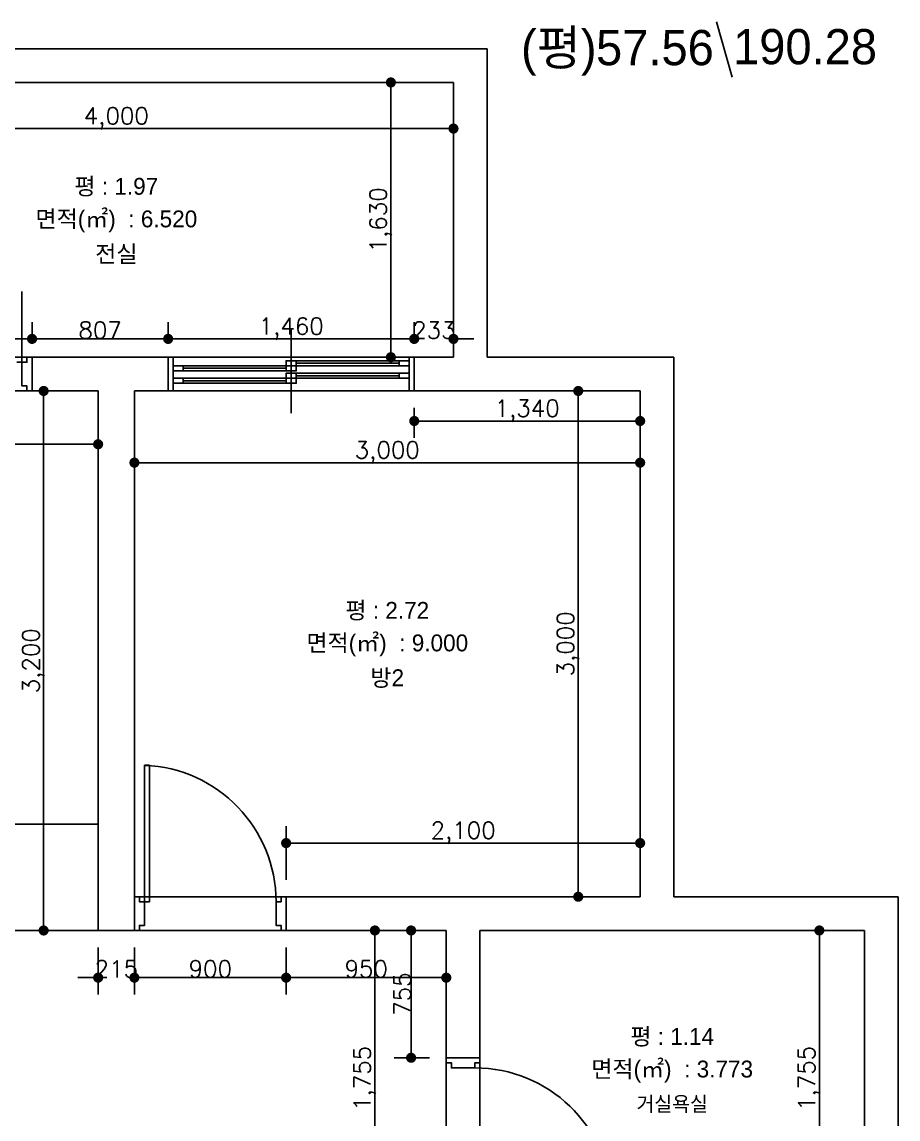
# Model space of a CAD drawing. Header units: inches. Extents: x -53835 to 52744, y -79586 to -50910.
# Drawn here: x -17034 to -11837, y -59491 to -52984 of the extents above; entities that cross this region are included whole.
import ezdxf
from ezdxf.enums import TextEntityAlignment as Align

# ---------------------------------------------------------------- set-up
doc = ezdxf.new("R2010")
doc.units = ezdxf.units.IN
doc.header["$LTSCALE"] = 50
doc.header["$MEASUREMENT"] = 0
for name, color, linetype in [('Layer 1', 7, 'Continuous'), ('win', 4, 'Continuous'), ('도면층2', 2, 'Continuous'), ('도면층4', 4, 'Continuous'), ('도면층5', 5, 'Continuous')]:
    doc.layers.add(name, color=color, linetype=linetype)
doc.styles.get("Standard").update_dxf_attribs({"font": 'txt.shx', "bigfont": 'whgtxt.shx'})
doc.styles.add('휴먼엑스포', font='Expo M.ttf')
doc.dimstyles.get("Standard").update_dxf_attribs({"dimscale": 20, "dimtxt": 5, "dimasz": 3, "dimexe": 5, "dimexo": 5, "dimgap": 0.09, "dimtad": 1, "dimdec": 0, "dimzin": 0, "dimdsep": 46, "dimlunit": 6, "dimtxsty": 'Standard', "dimblk": 'DOT', "dimcen": 0.09, "dimadec": 0, "dimazin": 0, "dimtfac": 1, "dimtdec": 0, "dimtix": 1, "dimtofl": 0, "dimtmove": 0, "dimatfit": 3, "dimfxl": 1, "dimtolj": 1, "dimtzin": 0, "dimarcsym": 0})

# ---------------------------------------------------------------- blocks, each defined once
blk = doc.blocks.new('_Dot')
at = {"color": 0, "linetype": 'ByBlock', "lineweight": -2}
blk.add_line((-0.5, 0), (-1, 0), dxfattribs=at)
at = {"color": 0, "linetype": 'ByBlock', "const_width": 0.5}
blk.add_lwpolyline([(-0.25, 0, 1), (0.25, 0, 1)], format="xyb", close=True, dxfattribs=at)
blk = doc.blocks.new('*D48')
at = {"layer": 'Defpoints', "color": 0, "transparency": 16777216}
for p in [(-18474.3, -53342.6), (-14474.3, -53342.6), (-14474.3, -53616.3)]:
    blk.add_point(p, dxfattribs=at)
at = {"layer": '도면층4', "color": 0, "lineweight": -2, "transparency": 16777216}
for p, q in [((-18474.3, -53442.6), (-18474.3, -53716.3)), ((-14474.3, -53442.6), (-14474.3, -53716.3)), ((-18414.3, -53616.3), (-14534.3, -53616.3))]:
    blk.add_line(p, q, dxfattribs=at)
at = {"layer": '도면층4', "color": 0, "lineweight": -2, "transparency": 16777216, "xscale": 60, "yscale": 60, "zscale": 60, "rotation": 180}
blk.add_blockref('_Dot', (-18474.3, -53616.3), dxfattribs=at)
at = {"layer": '도면층4', "color": 0, "lineweight": -2, "transparency": 16777216, "xscale": 60, "yscale": 60, "zscale": 60}
blk.add_blockref('_Dot', (-14474.3, -53616.3), dxfattribs=at)
at = {"layer": '도면층4', "color": 0, "transparency": 16777216, "insert": (-16474.3, -53556), "char_height": 100, "attachment_point": 5}
blk.add_mtext('\\A1;4,000', dxfattribs=at)
blk = doc.blocks.new('*D49')
at = {"layer": 'Defpoints', "color": 0, "transparency": 16777216}
for p in [(-14845.7, -53342.6), (-14474.3, -53342.6), (-14474.3, -54972.6)]:
    blk.add_point(p, dxfattribs=at)
at = {"layer": '도면층4', "color": 0, "lineweight": -2, "transparency": 16777216}
for p, q in [((-14574.3, -53342.6), (-14945.7, -53342.6)), ((-14845.7, -54912.6), (-14845.7, -53402.6)), ((-14574.3, -54972.6), (-14945.7, -54972.6))]:
    blk.add_line(p, q, dxfattribs=at)
at = {"layer": '도면층4', "color": 0, "lineweight": -2, "transparency": 16777216, "xscale": 60, "yscale": 60, "zscale": 60}
for p, rotation in [((-14845.7, -53342.6), 90), ((-14845.7, -54972.6), 270)]:
    blk.add_blockref('_Dot', p, dxfattribs=dict(at, rotation=rotation))
at = {"layer": '도면층4', "color": 0, "transparency": 16777216, "insert": (-14906, -54157.6), "char_height": 100, "attachment_point": 5, "rotation": 90}
blk.add_mtext('\\A1;1,630', dxfattribs=at)
blk = doc.blocks.new('*D51')
at = {"layer": 'Defpoints', "color": 0, "transparency": 16777216}
for p in [(-16905.5, -55172.6), (-16582.3, -55172.6), (-16582.3, -58372.6)]:
    blk.add_point(p, dxfattribs=at)
at = {"layer": '도면층4', "color": 0, "lineweight": -2, "transparency": 16777216}
for p, q in [((-16682.3, -55172.6), (-17005.5, -55172.6)), ((-16905.5, -58312.6), (-16905.5, -55232.6)), ((-16682.3, -58372.6), (-17005.5, -58372.6))]:
    blk.add_line(p, q, dxfattribs=at)
at = {"layer": '도면층4', "color": 0, "lineweight": -2, "transparency": 16777216, "xscale": 60, "yscale": 60, "zscale": 60}
for p, rotation in [((-16905.5, -55172.6), 90), ((-16905.5, -58372.6), 270)]:
    blk.add_blockref('_Dot', p, dxfattribs=dict(at, rotation=rotation))
at = {"layer": '도면층4', "color": 0, "transparency": 16777216, "insert": (-16965.8, -56772.6), "char_height": 100, "attachment_point": 5, "rotation": 90}
blk.add_mtext('\\A1;3,200', dxfattribs=at)
blk = doc.blocks.new('*D52')
at = {"layer": 'Defpoints', "color": 0, "transparency": 16777216}
for p in [(-14517, -58372.6), (-14940.5, -60127.6), (-14517, -60127.6)]:
    blk.add_point(p, dxfattribs=at)
at = {"layer": '도면층4', "color": 0, "lineweight": -2, "transparency": 16777216}
for p, q in [((-14617, -58372.6), (-15040.5, -58372.6)), ((-14940.5, -58432.6), (-14940.5, -60067.6)), ((-14617, -60127.6), (-15040.5, -60127.6))]:
    blk.add_line(p, q, dxfattribs=at)
at = {"layer": '도면층4', "color": 0, "lineweight": -2, "transparency": 16777216, "xscale": 60, "yscale": 60, "zscale": 60}
for p, rotation in [((-14940.5, -58372.6), 90), ((-14940.5, -60127.6), 270)]:
    blk.add_blockref('_Dot', p, dxfattribs=dict(at, rotation=rotation))
at = {"layer": '도면층4', "color": 0, "transparency": 16777216, "insert": (-15000.8, -59250.1), "char_height": 100, "attachment_point": 5, "rotation": 90}
blk.add_mtext('\\A1;1,755', dxfattribs=at)
blk = doc.blocks.new('*D55')
at = {"layer": 'Defpoints', "color": 0, "transparency": 16777216}
for p in [(-12303.9, -58372.6), (-12037, -58372.6), (-12037, -60127.6)]:
    blk.add_point(p, dxfattribs=at)
at = {"layer": '도면층4', "color": 0, "lineweight": -2, "transparency": 16777216}
for p, q in [((-12137, -58372.6), (-12403.9, -58372.6)), ((-12303.9, -60067.6), (-12303.9, -58432.6)), ((-12137, -60127.6), (-12403.9, -60127.6))]:
    blk.add_line(p, q, dxfattribs=at)
at = {"layer": '도면층4', "color": 0, "lineweight": -2, "transparency": 16777216, "xscale": 60, "yscale": 60, "zscale": 60}
for p, rotation in [((-12303.9, -58372.6), 90), ((-12303.9, -60127.6), 270)]:
    blk.add_blockref('_Dot', p, dxfattribs=dict(at, rotation=rotation))
at = {"layer": '도면층4', "color": 0, "transparency": 16777216, "insert": (-12364.2, -59250.1), "char_height": 100, "attachment_point": 5, "rotation": 90}
blk.add_mtext('\\A1;1,755', dxfattribs=at)
blk = doc.blocks.new('*D64')
at = {"layer": 'Defpoints', "color": 0, "transparency": 16777216}
for p in [(-16367, -55172.6), (-13367, -55172.6), (-16367, -55598)]:
    blk.add_point(p, dxfattribs=at)
at = {"layer": '도면층4', "color": 0, "lineweight": -2, "transparency": 16777216}
for p, q in [((-16367, -55272.6), (-16367, -55698)), ((-13367, -55272.6), (-13367, -55698)), ((-13427, -55598), (-16307, -55598))]:
    blk.add_line(p, q, dxfattribs=at)
at = {"layer": '도면층4', "color": 0, "lineweight": -2, "transparency": 16777216, "xscale": 60, "yscale": 60, "zscale": 60, "rotation": 180}
blk.add_blockref('_Dot', (-16367, -55598), dxfattribs=at)
at = {"layer": '도면층4', "color": 0, "lineweight": -2, "transparency": 16777216, "xscale": 60, "yscale": 60, "zscale": 60}
blk.add_blockref('_Dot', (-13367, -55598), dxfattribs=at)
at = {"layer": '도면층4', "color": 0, "transparency": 16777216, "insert": (-14867, -55537.7), "char_height": 100, "attachment_point": 5}
blk.add_mtext('\\A1;3,000', dxfattribs=at)
blk = doc.blocks.new('*D65')
at = {"layer": 'Defpoints', "color": 0, "transparency": 16777216}
for p in [(-13367, -55172.6), (-13734.2, -58172.6), (-13367, -58172.6)]:
    blk.add_point(p, dxfattribs=at)
at = {"layer": '도면층4', "color": 0, "lineweight": -2, "transparency": 16777216}
for p, q in [((-13467, -55172.6), (-13834.2, -55172.6)), ((-13734.2, -55232.6), (-13734.2, -58112.6)), ((-13467, -58172.6), (-13834.2, -58172.6))]:
    blk.add_line(p, q, dxfattribs=at)
at = {"layer": '도면층4', "color": 0, "lineweight": -2, "transparency": 16777216, "xscale": 60, "yscale": 60, "zscale": 60}
for p, rotation in [((-13734.2, -55172.6), 90), ((-13734.2, -58172.6), 270)]:
    blk.add_blockref('_Dot', p, dxfattribs=dict(at, rotation=rotation))
at = {"layer": '도면층4', "color": 0, "transparency": 16777216, "insert": (-13794.5, -56672.6), "char_height": 100, "attachment_point": 5, "rotation": 90}
blk.add_mtext('\\A1;3,000', dxfattribs=at)
blk = doc.blocks.new('*D66')
at = {"layer": 'Defpoints', "color": 0, "transparency": 16777216}
for p in [(-13367, -57854.2), (-15467, -58172.6), (-13367, -58172.6)]:
    blk.add_point(p, dxfattribs=at)
at = {"layer": '도면층4', "color": 0, "lineweight": -2, "transparency": 16777216}
for p, q in [((-15467, -58072.6), (-15467, -57754.2)), ((-13367, -58072.6), (-13367, -57754.2)), ((-15407, -57854.2), (-13427, -57854.2))]:
    blk.add_line(p, q, dxfattribs=at)
at = {"layer": '도면층4', "color": 0, "lineweight": -2, "transparency": 16777216, "xscale": 60, "yscale": 60, "zscale": 60, "rotation": 180}
blk.add_blockref('_Dot', (-15467, -57854.2), dxfattribs=at)
at = {"layer": '도면층4', "color": 0, "lineweight": -2, "transparency": 16777216, "xscale": 60, "yscale": 60, "zscale": 60}
blk.add_blockref('_Dot', (-13367, -57854.2), dxfattribs=at)
at = {"layer": '도면층4', "color": 0, "transparency": 16777216, "insert": (-14417, -57793.9), "char_height": 100, "attachment_point": 5}
blk.add_mtext('\\A1;2,100', dxfattribs=at)
blk = doc.blocks.new('*D68')
at = {"layer": 'Defpoints', "color": 0, "transparency": 16777216}
for p in [(-18474.3, -55172.6), (-16582.3, -55172.6), (-18474.3, -55488.8)]:
    blk.add_point(p, dxfattribs=at)
at = {"layer": '도면층4', "color": 0, "lineweight": -2, "transparency": 16777216}
for p, q in [((-18474.3, -55272.6), (-18474.3, -55588.8)), ((-16582.3, -55272.6), (-16582.3, -55588.8)), ((-16642.3, -55488.8), (-18414.3, -55488.8))]:
    blk.add_line(p, q, dxfattribs=at)
at = {"layer": '도면층4', "color": 0, "lineweight": -2, "transparency": 16777216, "xscale": 60, "yscale": 60, "zscale": 60, "rotation": 180}
blk.add_blockref('_Dot', (-18474.3, -55488.8), dxfattribs=at)
at = {"layer": '도면층4', "color": 0, "lineweight": -2, "transparency": 16777216, "xscale": 60, "yscale": 60, "zscale": 60}
blk.add_blockref('_Dot', (-16582.3, -55488.8), dxfattribs=at)
at = {"layer": '도면층4', "color": 0, "transparency": 16777216, "insert": (-17528.3, -55428.5), "char_height": 100, "attachment_point": 5}
blk.add_mtext('\\A1;1,892', dxfattribs=at)
blk = doc.blocks.new('*D81')
at = {"layer": 'Defpoints', "color": 0, "transparency": 16777216}
for p in [(-14707, -55172.6), (-13367, -55172.6), (-13367, -55350.9)]:
    blk.add_point(p, dxfattribs=at)
at = {"layer": '도면층4', "color": 0, "lineweight": -2, "transparency": 16777216}
for p, q in [((-14707, -55272.6), (-14707, -55450.9)), ((-13367, -55272.6), (-13367, -55450.9)), ((-14647, -55350.9), (-13427, -55350.9))]:
    blk.add_line(p, q, dxfattribs=at)
at = {"layer": '도면층4', "color": 0, "lineweight": -2, "transparency": 16777216, "xscale": 60, "yscale": 60, "zscale": 60, "rotation": 180}
blk.add_blockref('_Dot', (-14707, -55350.9), dxfattribs=at)
at = {"layer": '도면층4', "color": 0, "lineweight": -2, "transparency": 16777216, "xscale": 60, "yscale": 60, "zscale": 60}
blk.add_blockref('_Dot', (-13367, -55350.9), dxfattribs=at)
at = {"layer": '도면층4', "color": 0, "transparency": 16777216, "insert": (-14037, -55290.6), "char_height": 100, "attachment_point": 5}
blk.add_mtext('\\A1;1,340', dxfattribs=at)
blk = doc.blocks.new('*D82')
at = {"layer": 'Defpoints', "color": 0, "transparency": 16777216}
for p in [(-14707, -54863.8), (-14707, -54972.6), (-14474.3, -54972.6)]:
    blk.add_point(p, dxfattribs=at)
at = {"layer": '도면층4', "color": 0, "lineweight": -2, "transparency": 16777216}
for p, q in [((-14707, -54872.6), (-14707, -54763.8)), ((-14474.3, -54872.6), (-14474.3, -54763.8)), ((-14767, -54863.8), (-14827, -54863.8)), ((-14414.3, -54863.8), (-14354.3, -54863.8))]:
    blk.add_line(p, q, dxfattribs=at)
at = {"layer": '도면층4', "color": 0, "lineweight": -2, "transparency": 16777216, "xscale": 60, "yscale": 60, "zscale": 60}
blk.add_blockref('_Dot', (-14707, -54863.8), dxfattribs=at)
at = {"layer": '도면층4', "color": 0, "lineweight": -2, "transparency": 16777216, "xscale": 60, "yscale": 60, "zscale": 60, "rotation": 180}
blk.add_blockref('_Dot', (-14474.3, -54863.8), dxfattribs=at)
at = {"layer": '도면층4', "color": 0, "transparency": 16777216, "insert": (-14590.6, -54812), "char_height": 100, "attachment_point": 5}
blk.add_mtext('\\A1;233', dxfattribs=at)
blk = doc.blocks.new('*D83')
at = {"layer": 'Defpoints', "color": 0, "transparency": 16777216}
for p in [(-16167, -54863.8), (-16167, -54972.6), (-14707, -54972.6)]:
    blk.add_point(p, dxfattribs=at)
at = {"layer": '도면층4', "color": 0, "lineweight": -2, "transparency": 16777216}
for p, q in [((-16167, -54872.6), (-16167, -54763.8)), ((-14707, -54872.6), (-14707, -54763.8)), ((-14767, -54863.8), (-16107, -54863.8))]:
    blk.add_line(p, q, dxfattribs=at)
at = {"layer": '도면층4', "color": 0, "lineweight": -2, "transparency": 16777216, "xscale": 60, "yscale": 60, "zscale": 60, "rotation": 180}
blk.add_blockref('_Dot', (-16167, -54863.8), dxfattribs=at)
at = {"layer": '도면층4', "color": 0, "lineweight": -2, "transparency": 16777216, "xscale": 60, "yscale": 60, "zscale": 60}
blk.add_blockref('_Dot', (-14707, -54863.8), dxfattribs=at)
at = {"layer": '도면층4', "color": 0, "transparency": 16777216, "insert": (-15437, -54803.5), "char_height": 100, "attachment_point": 5}
blk.add_mtext('\\A1;1,460', dxfattribs=at)
blk = doc.blocks.new('*D84')
at = {"layer": 'Defpoints', "color": 0, "transparency": 16777216}
for p in [(-16974.3, -54863.8), (-16974.3, -54972.6), (-16167, -54972.6)]:
    blk.add_point(p, dxfattribs=at)
at = {"layer": '도면층4', "color": 0, "lineweight": -2, "transparency": 16777216}
for p, q in [((-16974.3, -54872.6), (-16974.3, -54763.8)), ((-16167, -54872.6), (-16167, -54763.8)), ((-16227, -54863.8), (-16914.3, -54863.8))]:
    blk.add_line(p, q, dxfattribs=at)
at = {"layer": '도면층4', "color": 0, "lineweight": -2, "transparency": 16777216, "xscale": 60, "yscale": 60, "zscale": 60, "rotation": 180}
blk.add_blockref('_Dot', (-16974.3, -54863.8), dxfattribs=at)
at = {"layer": '도면층4', "color": 0, "lineweight": -2, "transparency": 16777216, "xscale": 60, "yscale": 60, "zscale": 60}
blk.add_blockref('_Dot', (-16167, -54863.8), dxfattribs=at)
at = {"layer": '도면층4', "color": 0, "transparency": 16777216, "insert": (-16570.6, -54812), "char_height": 100, "attachment_point": 5}
blk.add_mtext('\\A1;807', dxfattribs=at)
blk = doc.blocks.new('*D85')
at = {"layer": 'Defpoints', "color": 0, "transparency": 16777216}
for p in [(-18474.3, -54863.8), (-18474.3, -54972.6), (-16974.3, -54972.6)]:
    blk.add_point(p, dxfattribs=at)
at = {"layer": '도면층4', "color": 0, "lineweight": -2, "transparency": 16777216}
for p, q in [((-18474.3, -54872.6), (-18474.3, -54763.8)), ((-16974.3, -54872.6), (-16974.3, -54763.8)), ((-17034.3, -54863.8), (-18414.3, -54863.8))]:
    blk.add_line(p, q, dxfattribs=at)
at = {"layer": '도면층4', "color": 0, "lineweight": -2, "transparency": 16777216, "xscale": 60, "yscale": 60, "zscale": 60, "rotation": 180}
blk.add_blockref('_Dot', (-18474.3, -54863.8), dxfattribs=at)
at = {"layer": '도면층4', "color": 0, "lineweight": -2, "transparency": 16777216, "xscale": 60, "yscale": 60, "zscale": 60}
blk.add_blockref('_Dot', (-16974.3, -54863.8), dxfattribs=at)
at = {"layer": '도면층4', "color": 0, "transparency": 16777216, "insert": (-17724.3, -54803.5), "char_height": 100, "attachment_point": 5}
blk.add_mtext('\\A1;1,500', dxfattribs=at)
blk = doc.blocks.new('*D89')
at = {"layer": 'Defpoints', "color": 0, "transparency": 16777216}
for p in [(-14725.7, -58372.6), (-14517, -58372.6), (-14517, -59127.6)]:
    blk.add_point(p, dxfattribs=at)
at = {"layer": '도면층4', "color": 0, "lineweight": -2, "transparency": 16777216}
for p, q in [((-14617, -58372.6), (-14825.7, -58372.6)), ((-14725.7, -59067.6), (-14725.7, -58432.6)), ((-14617, -59127.6), (-14825.7, -59127.6))]:
    blk.add_line(p, q, dxfattribs=at)
at = {"layer": '도면층4', "color": 0, "lineweight": -2, "transparency": 16777216, "xscale": 60, "yscale": 60, "zscale": 60}
for p, rotation in [((-14725.7, -58372.6), 90), ((-14725.7, -59127.6), 270)]:
    blk.add_blockref('_Dot', p, dxfattribs=dict(at, rotation=rotation))
at = {"layer": '도면층4', "color": 0, "transparency": 16777216, "insert": (-14777.5, -58750.1), "char_height": 100, "attachment_point": 5, "rotation": 90}
blk.add_mtext('\\A1;755', dxfattribs=at)
blk = doc.blocks.new('*D119')
at = {"layer": 'Defpoints', "color": 0, "transparency": 16777216}
for p in [(-15467, -58372.6), (-14517, -58372.6), (-15467, -58652.5)]:
    blk.add_point(p, dxfattribs=at)
at = {"layer": '도면층4', "color": 0, "lineweight": -2, "transparency": 16777216}
for p, q in [((-15467, -58472.6), (-15467, -58752.5)), ((-14517, -58472.6), (-14517, -58752.5)), ((-14577, -58652.5), (-15407, -58652.5))]:
    blk.add_line(p, q, dxfattribs=at)
at = {"layer": '도면층4', "color": 0, "lineweight": -2, "transparency": 16777216, "xscale": 60, "yscale": 60, "zscale": 60, "rotation": 180}
blk.add_blockref('_Dot', (-15467, -58652.5), dxfattribs=at)
at = {"layer": '도면층4', "color": 0, "lineweight": -2, "transparency": 16777216, "xscale": 60, "yscale": 60, "zscale": 60}
blk.add_blockref('_Dot', (-14517, -58652.5), dxfattribs=at)
at = {"layer": '도면층4', "color": 0, "transparency": 16777216, "insert": (-14992, -58600.7), "char_height": 100, "attachment_point": 5}
blk.add_mtext('\\A1;950', dxfattribs=at)
blk = doc.blocks.new('*D120')
at = {"layer": 'Defpoints', "color": 0, "transparency": 16777216}
for p in [(-16367, -58372.6), (-15467, -58372.6), (-16367, -58652.5)]:
    blk.add_point(p, dxfattribs=at)
at = {"layer": '도면층4', "color": 0, "lineweight": -2, "transparency": 16777216}
for p, q in [((-16367, -58472.6), (-16367, -58752.5)), ((-15467, -58472.6), (-15467, -58752.5)), ((-15527, -58652.5), (-16307, -58652.5))]:
    blk.add_line(p, q, dxfattribs=at)
at = {"layer": '도면층4', "color": 0, "lineweight": -2, "transparency": 16777216, "xscale": 60, "yscale": 60, "zscale": 60, "rotation": 180}
blk.add_blockref('_Dot', (-16367, -58652.5), dxfattribs=at)
at = {"layer": '도면층4', "color": 0, "lineweight": -2, "transparency": 16777216, "xscale": 60, "yscale": 60, "zscale": 60}
blk.add_blockref('_Dot', (-15467, -58652.5), dxfattribs=at)
at = {"layer": '도면층4', "color": 0, "transparency": 16777216, "insert": (-15917, -58600.7), "char_height": 100, "attachment_point": 5}
blk.add_mtext('\\A1;900', dxfattribs=at)
blk = doc.blocks.new('*D121')
at = {"layer": 'Defpoints', "color": 0, "transparency": 16777216}
for p in [(-16582.3, -58372.6), (-16367, -58372.6), (-16582.3, -58652.5)]:
    blk.add_point(p, dxfattribs=at)
at = {"layer": '도면층4', "color": 0, "lineweight": -2, "transparency": 16777216}
for p, q in [((-16582.3, -58472.6), (-16582.3, -58752.5)), ((-16367, -58472.6), (-16367, -58752.5)), ((-16642.3, -58652.5), (-16702.3, -58652.5)), ((-16307, -58652.5), (-16247, -58652.5))]:
    blk.add_line(p, q, dxfattribs=at)
at = {"layer": '도면층4', "color": 0, "lineweight": -2, "transparency": 16777216, "xscale": 60, "yscale": 60, "zscale": 60}
blk.add_blockref('_Dot', (-16582.3, -58652.5), dxfattribs=at)
at = {"layer": '도면층4', "color": 0, "lineweight": -2, "transparency": 16777216, "xscale": 60, "yscale": 60, "zscale": 60, "rotation": 180}
blk.add_blockref('_Dot', (-16367, -58652.5), dxfattribs=at)
at = {"layer": '도면층4', "color": 0, "transparency": 16777216, "insert": (-16474.6, -58600.7), "char_height": 100, "attachment_point": 5}
blk.add_mtext('\\A1;215', dxfattribs=at)

msp = doc.modelspace()

# ---------------------------------------------------------------- linework, layer by layer
at = {"layer": 'Layer 1'}
msp.add_line((-18474.279, -57742.561), (-16582.279, -57742.561), dxfattribs=at)
at = {"layer": 'win'}
msp.add_line((-12913.965, -52983.82), (-12821.259, -53310.963), dxfattribs=at)
at = {"layer": '도면층2'}
for p, q in [((-18674.279, -53142.561), (-14274.279, -53142.561)), ((-14274.279, -53142.561), (-14274.279, -54972.561)), ((-18474.279, -53342.561), (-14474.279, -53342.561)), ((-14474.279, -53342.561), (-14474.279, -54972.561)), ((-16166.998, -54972.561), (-16974.279, -54972.561)), ((-16974.279, -55172.561), (-16974.279, -54972.561)), ((-16166.998, -55172.561), (-16166.998, -54972.561)), ((-16166.998, -55172.561), (-16166.998, -54972.561)), ((-14474.279, -54972.561), (-14706.998, -54972.561)), ((-14706.998, -55172.561), (-14706.998, -54972.561)), ((-13166.998, -54972.561), (-14274.279, -54972.561)), ((-13166.998, -54972.561), (-13166.998, -58172.561)), ((-16582.279, -55172.561), (-16974.279, -55172.561)), ((-16582.279, -58372.561), (-16582.279, -55172.561)), ((-16166.998, -55172.561), (-16366.998, -55172.561)), ((-16366.998, -55172.561), (-16166.998, -55172.561)), ((-16366.998, -58372.561), (-16366.998, -55172.561)), ((-14274.279, -55172.561), (-14706.998, -55172.561)), ((-14706.998, -55172.561), (-13366.998, -55172.561)), ((-13366.998, -55172.561), (-13366.998, -58172.561)), ((-13366.998, -58172.561), (-16366.998, -58172.561)), ((-15466.998, -58172.561), (-15466.998, -58372.561)), ((-11836.998, -58172.561), (-13166.998, -58172.561)), ((-11836.998, -58172.561), (-11836.998, -65327.561)), ((-14516.998, -58372.561), (-16582.279, -58372.561)), ((-14516.998, -59127.561), (-14516.998, -58372.561)), ((-12036.998, -58372.561), (-14316.998, -58372.561)), ((-14316.998, -59127.561), (-14316.998, -58372.561)), ((-12036.998, -58372.561), (-12036.998, -60127.561)), ((-14316.998, -59127.561), (-14516.998, -59127.561))]:
    msp.add_line(p, q, dxfattribs=at)
at = {"layer": '도면층4'}
for p, q in [((-17034.279, -55002.561), (-17034.279, -54583.159)), ((-15436.998, -54803.369), (-15436.998, -55303.369)), ((-18474.279, -54972.561), (-17004.279, -54972.561)), ((-16974.279, -55172.561), (-16974.279, -54972.561)), ((-16974.279, -54972.561), (-16974.279, -55172.561)), ((-16166.998, -54972.561), (-14706.998, -54972.561)), ((-16166.998, -55172.561), (-16166.998, -54972.561)), ((-16136.998, -55172.561), (-16136.998, -54972.561)), ((-14736.998, -54972.561), (-14736.998, -55172.561)), ((-14706.998, -54972.561), (-14706.998, -55172.561)), ((-17034.279, -55002.561), (-17064.279, -55002.561)), ((-16076.998, -55038.369), (-15466.998, -55038.369)), ((-15406.998, -55008.369), (-14796.998, -55008.369)), ((-16076.998, -55112.156), (-15466.998, -55112.156)), ((-15406.998, -55082.156), (-14796.998, -55082.156)), ((-17004.279, -55172.561), (-18474.279, -55172.561)), ((-14706.998, -55172.561), (-16166.998, -55172.561)), ((-16306.998, -58202.561), (-16306.998, -57392.561)), ((-16306.998, -57392.561), (-16276.998, -57392.561)), ((-16276.998, -58202.561), (-16276.998, -57393.116)), ((-16366.998, -58372.561), (-16366.998, -58172.561)), ((-16366.998, -58172.561), (-15466.998, -58172.561)), ((-16366.998, -58172.561), (-16366.998, -58372.561)), ((-15466.998, -58172.561), (-15466.998, -58372.561)), ((-16306.998, -58202.561), (-16276.998, -58202.561)), ((-15466.998, -58372.561), (-16366.998, -58372.561)), ((-14516.998, -59127.561), (-14516.998, -60027.561)), ((-14316.998, -59127.561), (-14516.998, -59127.561)), ((-14316.998, -60027.561), (-14316.998, -59127.561))]:
    msp.add_line(p, q, dxfattribs=at)
for points in [[(-16974.279, -54972.561), (-17004.279, -54972.561), (-17004.279, -55002.561), (-17034.279, -55002.561), (-17034.279, -55142.561), (-17004.279, -55142.561), (-17004.279, -55172.561), (-16974.279, -55172.561), (-16974.279, -54972.561)], [(-16366.998, -58172.561), (-16336.998, -58172.561), (-16336.998, -58202.561), (-16306.998, -58202.561), (-16306.998, -58342.561), (-16336.998, -58342.561), (-16336.998, -58372.561), (-16366.998, -58372.561), (-16366.998, -58172.561)], [(-15466.998, -58172.561), (-15496.998, -58172.561), (-15496.998, -58202.561), (-15526.998, -58202.561), (-15526.998, -58342.561), (-15496.998, -58342.561), (-15496.998, -58372.561), (-15466.998, -58372.561), (-15466.998, -58172.561)], [(-14316.998, -59127.561), (-14316.998, -59157.561), (-14346.998, -59157.561), (-14346.998, -59187.561), (-14486.998, -59187.561), (-14486.998, -59157.561), (-14516.998, -59157.561), (-14516.998, -59127.561), (-14316.998, -59127.561)]]:
    msp.add_lwpolyline(points, dxfattribs=at)
for points in [[(-16136.998, -55053.369), (-16136.998, -55023.369), (-16076.998, -55023.369), (-16076.998, -55053.369)], [(-15466.998, -55023.369), (-15466.998, -54993.369), (-15406.998, -54993.369), (-15406.998, -55023.369)], [(-15466.998, -55053.369), (-15466.998, -55023.369), (-15406.998, -55023.369), (-15406.998, -55053.369)], [(-14796.998, -55023.369), (-14796.998, -54993.369), (-14736.998, -54993.369), (-14736.998, -55023.369)], [(-16136.998, -55127.156), (-16136.998, -55097.156), (-16076.998, -55097.156), (-16076.998, -55127.156)], [(-15466.998, -55097.156), (-15466.998, -55067.156), (-15406.998, -55067.156), (-15406.998, -55097.156)], [(-15466.998, -55127.156), (-15466.998, -55097.156), (-15406.998, -55097.156), (-15406.998, -55127.156)], [(-14796.998, -55097.156), (-14796.998, -55067.156), (-14736.998, -55067.156), (-14736.998, -55097.156)], [(-16582.279, -58372.561), (-18474.279, -58372.561), (-18474.279, -55172.561), (-16582.279, -55172.561)]]:
    msp.add_lwpolyline(points, close=True, dxfattribs=at)
at = {"layer": '도면층5'}
for p, q in [((-15466.998, -55023.369), (-16076.998, -55023.369)), ((-14796.998, -54993.369), (-15406.998, -54993.369)), ((-14796.998, -55023.369), (-15406.998, -55023.369)), ((-15466.998, -55053.369), (-16076.998, -55053.369)), ((-15466.998, -55097.156), (-16076.998, -55097.156)), ((-14796.998, -55067.156), (-15406.998, -55067.156)), ((-14796.998, -55097.156), (-15406.998, -55097.156)), ((-15466.998, -55127.156), (-16076.998, -55127.156))]:
    msp.add_line(p, q, dxfattribs=at)
for centre, start, end in [((-16336.998, -58202.561), 0, 87.8774486), ((-14346.998, -59997.561), 2.1225514, 90)]:
    msp.add_arc(centre, 810, start, end, dxfattribs=at)

# ---------------------------------------------------------------- texts
at = {"layer": 'win', "style": '휴먼엑스포'}
for s, p in [('(평)', (-14073.63, -53240.397)), ('57.56', (-13628.726, -53240.397)), ('190.28', (-12815.954, -53234.793))]:
    msp.add_text(s, height=208.8393, dxfattribs=at).set_placement(p)
at = {"layer": '도면층4', "color": 7, "style": '휴먼엑스포'}
for s, p in [('평 : 1.97', (-16474.279, -53957.561)), ('면적(㎡)  : 6.520', (-16474.279, -54157.561)), ('전실', (-16474.279, -54357.561)), ('평 : 2.72', (-14866.998, -56472.561)), ('면적(㎡)  : 9.000', (-14866.998, -56672.561)), ('방2', (-14866.998, -56872.561)), ('평 : 1.14', (-13176.998, -59000.061)), ('면적(㎡)  : 3.773', (-13176.998, -59200.061))]:
    msp.add_text(s, height=100, dxfattribs=at).set_placement(p, align=Align.MIDDLE)
at = {"layer": '도면층4'}
msp.add_text('거실욕실', height=100, dxfattribs=at).set_placement((-13176.998, -59400.061), align=Align.MIDDLE)

# ---------------------------------------------------------------- dimensions: what is measured, and where the dimension line sits
for base, p1, p2, angle, picture, middle in [((-14474.279, -53616.264), (-18474.279, -53342.561), (-14474.279, -53342.561), 180, '*D48', (-16474.279, -53555.964)), ((-14845.683, -53342.561), (-14474.279, -54972.561), (-14474.279, -53342.561), 270, '*D49', (-14905.983, -54157.561)), ((-14706.998, -54863.789), (-14474.279, -54972.561), (-14706.998, -54972.561), 180, '*D82', (-14590.639, -54811.989)), ((-18474.279, -55488.831), (-16582.279, -55172.561), (-18474.279, -55172.561), 180, '*D68', (-17528.279, -55428.531)), ((-16905.48, -55172.561), (-16582.279, -58372.561), (-16582.279, -55172.561), 270, '*D51', (-16965.78, -56772.561)), ((-16366.998, -55597.993), (-13366.998, -55172.561), (-16366.998, -55172.561), 180, '*D64', (-14866.998, -55537.693)), ((-13366.998, -55350.939), (-14706.998, -55172.561), (-13366.998, -55172.561), 180, '*D81', (-14036.998, -55290.639)), ((-13734.244, -58172.561), (-13366.998, -55172.561), (-13366.998, -58172.561), 270, '*D65', (-13794.544, -56672.561)), ((-13366.998, -57854.213), (-15466.998, -58172.561), (-13366.998, -58172.561), 180, '*D66', (-14416.998, -57793.913)), ((-14940.545, -60127.561), (-14516.998, -58372.561), (-14516.998, -60127.561), 270, '*D52', (-15000.845, -59250.061)), ((-14725.655, -58372.561), (-14516.998, -59127.561), (-14516.998, -58372.561), 90, '*D89', (-14777.455, -58750.061)), ((-12303.899, -58372.561), (-12036.998, -60127.561), (-12036.998, -58372.561), 270, '*D55', (-12364.199, -59250.061)), ((-15466.998, -58652.464), (-14516.998, -58372.561), (-15466.998, -58372.561), 180, '*D119', (-14991.998, -58600.664))]:
    dim = msp.add_linear_dim(base=base, p1=p1, p2=p2, angle=angle, dimstyle='Standard', dxfattribs=at)
    dim.commit()
    dim.dimension.update_dxf_attribs({"geometry": picture, "text_midpoint": middle})
for base, p1, p2, picture, middle in [((-18474.279, -54863.789), (-16974.279, -54972.561), (-18474.279, -54972.561), '*D85', (-17724.279, -54803.489)), ((-16974.279, -54863.789), (-16166.998, -54972.561), (-16974.279, -54972.561), '*D84', (-16570.639, -54811.989)), ((-16166.998, -54863.789), (-14706.998, -54972.561), (-16166.998, -54972.561), '*D83', (-15436.998, -54803.489)), ((-16582.279, -58652.464), (-16366.998, -58372.561), (-16582.279, -58372.561), '*D121', (-16474.639, -58600.664)), ((-16366.998, -58652.464), (-15466.998, -58372.561), (-16366.998, -58372.561), '*D120', (-15916.998, -58600.664))]:
    dim = msp.add_linear_dim(base=base, p1=p1, p2=p2, angle=180, dimstyle='Standard', override={"dimtmove": 1}, dxfattribs=at)
    dim.commit()
    dim.dimension.update_dxf_attribs({"geometry": picture, "text_midpoint": middle})

doc.saveas('drawing.dxf')
